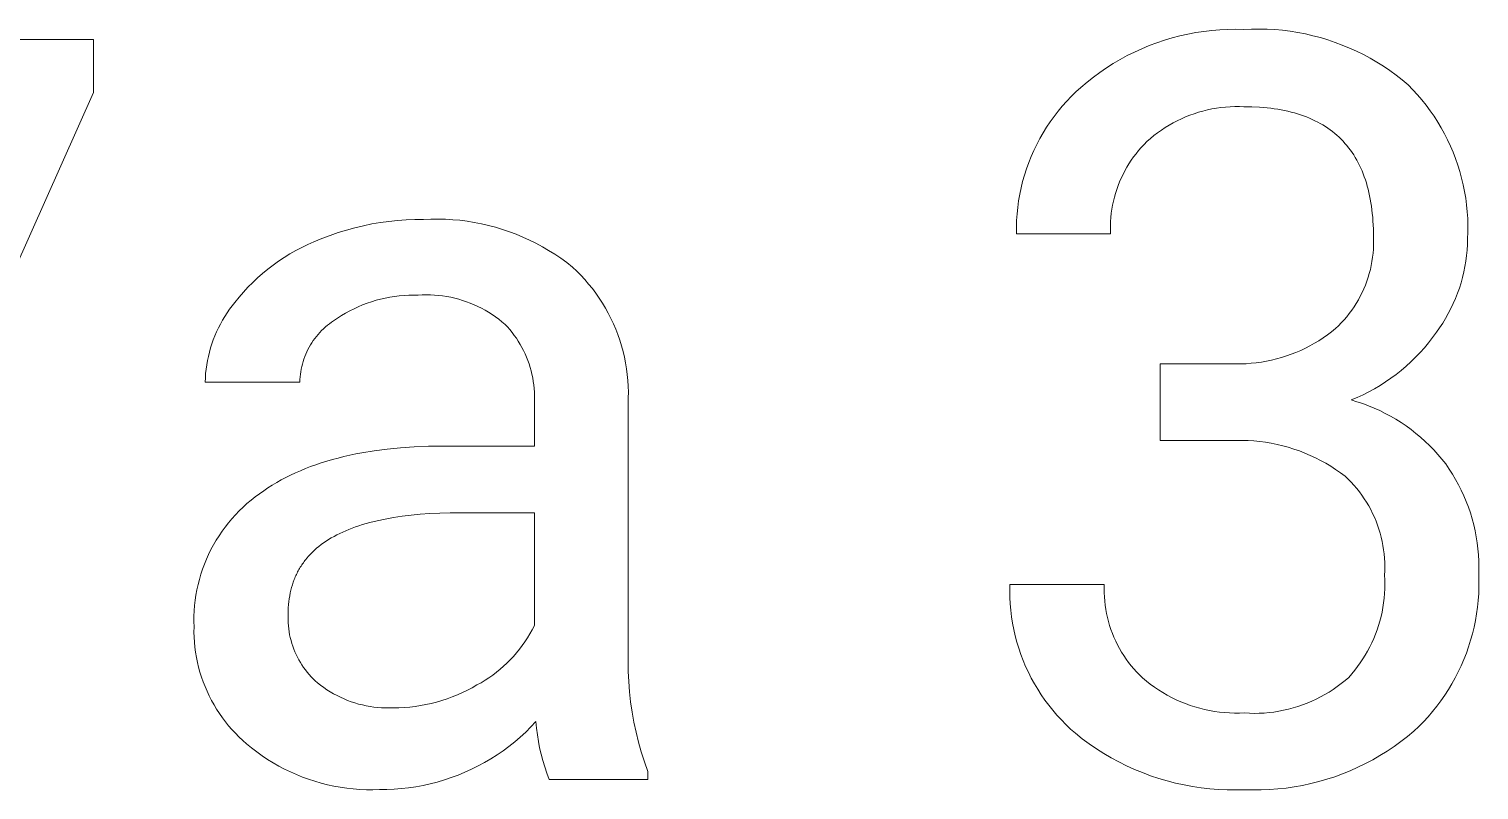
# Model space of a CAD drawing. Header units: millimetres. Extents: x -658 to 2773, y 81 to 2478.
# Drawn here: x 1941.4 to 2005.1, y 352 to 385.4 of the extents above; entities that cross this region are included whole.
import ezdxf

# ---------------------------------------------------------------- set-up
doc = ezdxf.new("R2010")
doc.units = ezdxf.units.MM
doc.header["$MEASUREMENT"] = 0
doc.layers.add('Domyślny', color=7, linetype='Continuous', true_color=0x000000)

msp = doc.modelspace()

# ---------------------------------------------------------------- linework, layer by layer
at = {"layer": 'Domyślny', "color": 18, "lineweight": 15, "true_color": 0x000000}
for p, q in [((1992.609, 385.291), (1992.959, 385.344)), ((1992.959, 385.344), (1993.311, 385.386)), ((1993.311, 385.386), (1993.664, 385.415)), ((1993.664, 385.415), (1994.017, 385.432)), ((1994.017, 385.432), (1994.371, 385.436)), ((1994.371, 385.436), (1994.725, 385.429)), ((1994.725, 385.429), (1995.064, 385.444)), ((1995.064, 385.444), (1995.403, 385.447)), ((1995.403, 385.447), (1995.742, 385.44)), ((1995.742, 385.44), (1996.081, 385.42)), ((1996.081, 385.42), (1996.419, 385.39)), ((1996.419, 385.39), (1996.755, 385.348)), ((1996.755, 385.348), (1997.09, 385.295)), ((1922.235, 384.982), (1944.191, 384.982)), ((1944.191, 384.982), (1944.191, 382.663)), ((1990.24, 384.584), (1990.567, 384.72)), ((1990.567, 384.72), (1990.899, 384.844)), ((1990.899, 384.844), (1991.234, 384.957)), ((1991.234, 384.957), (1991.574, 385.058)), ((1991.574, 385.058), (1991.916, 385.148)), ((1991.916, 385.148), (1992.262, 385.225)), ((1992.262, 385.225), (1992.609, 385.291)), ((1997.09, 385.295), (1997.423, 385.23)), ((1997.423, 385.23), (1997.754, 385.155)), ((1997.754, 385.155), (1998.082, 385.068)), ((1998.082, 385.068), (1998.407, 384.971)), ((1998.407, 384.971), (1998.728, 384.862)), ((1998.728, 384.862), (1999.045, 384.743)), ((1999.045, 384.743), (1999.359, 384.613)), ((1988.985, 383.931), (1989.29, 384.11)), ((1989.29, 384.11), (1989.602, 384.279)), ((1989.602, 384.279), (1989.918, 384.437)), ((1989.918, 384.437), (1990.24, 384.584)), ((1999.359, 384.613), (1999.667, 384.473)), ((1999.667, 384.473), (1999.971, 384.322)), ((1999.971, 384.322), (2000.27, 384.162)), ((2000.27, 384.162), (2000.563, 383.991)), ((1988.11, 383.331), (1988.395, 383.541)), ((1988.395, 383.541), (1988.687, 383.741)), ((1988.687, 383.741), (1988.985, 383.931)), ((2000.563, 383.991), (2000.85, 383.81)), ((2000.85, 383.81), (2001.131, 383.621)), ((2001.131, 383.621), (2001.406, 383.421)), ((1987.348, 382.687), (1987.563, 382.881)), ((1987.563, 382.881), (1987.832, 383.111)), ((1987.832, 383.111), (1988.11, 383.331)), ((2001.406, 383.421), (2001.673, 383.213)), ((2001.673, 383.213), (2001.934, 382.996)), ((2001.934, 382.996), (2002.143, 382.782)), ((1944.191, 382.663), (1930.734, 352.493)), ((1986.747, 382.059), (1986.94, 382.275)), ((1986.94, 382.275), (1987.141, 382.484)), ((1987.141, 382.484), (1987.348, 382.687)), ((2002.143, 382.782), (2002.345, 382.562)), ((2002.345, 382.562), (2002.539, 382.335)), ((2002.539, 382.335), (2002.726, 382.101)), ((1986.215, 381.372), (1986.384, 381.607)), ((1986.384, 381.607), (1986.562, 381.836)), ((1986.562, 381.836), (1986.747, 382.059)), ((1992.16, 381.586), (1991.975, 381.505)), ((1992.347, 381.66), (1992.16, 381.586)), ((1992.538, 381.729), (1992.347, 381.66)), ((1992.73, 381.79), (1992.538, 381.729)), ((1992.924, 381.846), (1992.73, 381.79)), ((1993.12, 381.894), (1992.924, 381.846)), ((1993.318, 381.936), (1993.12, 381.894)), ((1993.517, 381.971), (1993.318, 381.936)), ((1993.717, 381.999), (1993.517, 381.971)), ((1993.918, 382.02), (1993.717, 381.999)), ((1994.12, 382.034), (1993.918, 382.02)), ((1994.321, 382.042), (1994.12, 382.034)), ((1994.523, 382.042), (1994.321, 382.042)), ((1994.725, 382.036), (1994.523, 382.042)), ((1995.075, 382.03), (1994.725, 382.036)), ((1995.414, 382.014), (1995.075, 382.03)), ((1995.58, 382.001), (1995.414, 382.014)), ((1995.742, 381.986), (1995.58, 382.001)), ((1995.902, 381.968), (1995.742, 381.986)), ((1996.059, 381.947), (1995.902, 381.968)), ((1996.213, 381.923), (1996.059, 381.947)), ((1996.364, 381.897), (1996.213, 381.923)), ((1996.513, 381.868), (1996.364, 381.897)), ((1996.659, 381.836), (1996.513, 381.868)), ((1996.802, 381.801), (1996.659, 381.836)), ((1996.942, 381.764), (1996.802, 381.801)), ((1997.08, 381.723), (1996.942, 381.764)), ((1997.214, 381.68), (1997.08, 381.723)), ((1997.346, 381.634), (1997.214, 381.68)), ((1997.475, 381.585), (1997.346, 381.634)), ((1997.602, 381.534), (1997.475, 381.585)), ((1997.725, 381.48), (1997.602, 381.534)), ((2002.726, 382.101), (2002.904, 381.862)), ((2002.904, 381.862), (2003.075, 381.616)), ((2003.075, 381.616), (2003.237, 381.365)), ((1985.757, 380.634), (1985.901, 380.885)), ((1985.901, 380.885), (1986.053, 381.132)), ((1986.053, 381.132), (1986.215, 381.372)), ((1990.933, 380.89), (1990.772, 380.767)), ((1991.097, 381.007), (1990.933, 380.89)), ((1991.266, 381.118), (1991.097, 381.007)), ((1991.438, 381.224), (1991.266, 381.118)), ((1991.614, 381.323), (1991.438, 381.224)), ((1991.793, 381.417), (1991.614, 381.323)), ((1991.975, 381.505), (1991.793, 381.417)), ((1997.846, 381.423), (1997.725, 381.48)), ((1997.964, 381.363), (1997.846, 381.423)), ((1998.08, 381.3), (1997.964, 381.363)), ((1998.192, 381.235), (1998.08, 381.3)), ((1998.302, 381.167), (1998.192, 381.235)), ((1998.409, 381.096), (1998.302, 381.167)), ((1998.513, 381.022), (1998.409, 381.096)), ((1998.614, 380.945), (1998.513, 381.022)), ((1998.713, 380.866), (1998.614, 380.945)), ((2003.237, 381.365), (2003.39, 381.108)), ((2003.39, 381.108), (2003.535, 380.847)), ((1985.495, 380.117), (1985.622, 380.378)), ((1985.622, 380.378), (1985.757, 380.634)), ((1990.216, 380.247), (1990.098, 380.111)), ((1990.338, 380.378), (1990.216, 380.247)), ((1990.464, 380.505), (1990.338, 380.378)), ((1990.616, 380.639), (1990.464, 380.505)), ((1990.772, 380.767), (1990.616, 380.639)), ((1998.809, 380.784), (1998.713, 380.866)), ((1998.902, 380.699), (1998.809, 380.784)), ((1998.992, 380.611), (1998.902, 380.699)), ((1999.08, 380.52), (1998.992, 380.611)), ((1999.164, 380.427), (1999.08, 380.52)), ((1999.246, 380.331), (1999.164, 380.427)), ((1999.325, 380.232), (1999.246, 380.331)), ((2003.535, 380.847), (2003.67, 380.58)), ((2003.67, 380.58), (2003.797, 380.309)), ((2003.797, 380.309), (2003.914, 380.034)), ((1985.271, 379.583), (1985.379, 379.852)), ((1985.379, 379.852), (1985.495, 380.117)), ((1989.774, 379.683), (1989.676, 379.533)), ((1989.878, 379.829), (1989.774, 379.683)), ((1989.986, 379.972), (1989.878, 379.829)), ((1990.098, 380.111), (1989.986, 379.972)), ((1999.402, 380.13), (1999.325, 380.232)), ((1999.475, 380.026), (1999.402, 380.13)), ((1999.546, 379.918), (1999.475, 380.026)), ((1999.614, 379.808), (1999.546, 379.918)), ((1999.68, 379.695), (1999.614, 379.808)), ((1999.742, 379.579), (1999.68, 379.695)), ((2003.914, 380.034), (2004.022, 379.756)), ((2004.022, 379.756), (2004.12, 379.473)), ((1985.005, 378.755), (1985.084, 379.034)), ((1985.084, 379.034), (1985.173, 379.31)), ((1985.173, 379.31), (1985.271, 379.583)), ((1989.413, 379.064), (1989.336, 378.902)), ((1989.495, 379.223), (1989.413, 379.064)), ((1989.583, 379.379), (1989.495, 379.223)), ((1989.676, 379.533), (1989.583, 379.379)), ((1999.802, 379.461), (1999.742, 379.579)), ((1999.859, 379.34), (1999.802, 379.461)), ((1999.913, 379.215), (1999.859, 379.34)), ((1999.964, 379.089), (1999.913, 379.215)), ((2000.013, 378.959), (1999.964, 379.089)), ((2004.12, 379.473), (2004.209, 379.188)), ((2004.209, 379.188), (2004.288, 378.9)), ((1984.876, 378.19), (1984.936, 378.474)), ((1984.936, 378.474), (1985.005, 378.755)), ((1989.138, 378.402), (1989.084, 378.232)), ((1989.199, 378.571), (1989.138, 378.402)), ((1989.265, 378.738), (1989.199, 378.571)), ((1989.336, 378.902), (1989.265, 378.738)), ((2000.059, 378.826), (2000.013, 378.959)), ((2000.102, 378.691), (2000.059, 378.826)), ((2000.142, 378.553), (2000.102, 378.691)), ((2000.18, 378.412), (2000.142, 378.553)), ((2000.214, 378.268), (2000.18, 378.412)), ((2004.288, 378.9), (2004.357, 378.609)), ((2004.357, 378.609), (2004.416, 378.316)), ((1984.787, 377.618), (1984.827, 377.905)), ((1984.827, 377.905), (1984.876, 378.19)), ((1988.955, 377.71), (1988.924, 377.533)), ((1988.992, 377.885), (1988.955, 377.71)), ((1989.035, 378.059), (1988.992, 377.885)), ((1989.084, 378.232), (1989.035, 378.059)), ((2000.246, 378.122), (2000.214, 378.268)), ((2000.275, 377.972), (2000.246, 378.122)), ((2000.302, 377.82), (2000.275, 377.972)), ((2000.325, 377.665), (2000.302, 377.82)), ((2004.416, 378.316), (2004.465, 378.021)), ((2004.465, 378.021), (2004.505, 377.725)), ((2004.505, 377.725), (2004.534, 377.427)), ((1957.55, 377.042), (1957.93, 377.069)), ((1957.93, 377.069), (1958.311, 377.084)), ((1958.311, 377.084), (1958.693, 377.086)), ((1958.693, 377.086), (1959.011, 377.1)), ((1959.011, 377.1), (1959.331, 377.103)), ((1959.331, 377.103), (1959.649, 377.095)), ((1959.649, 377.095), (1959.968, 377.077)), ((1959.968, 377.077), (1960.286, 377.048)), ((1984.738, 377.041), (1984.758, 377.33)), ((1984.758, 377.33), (1984.787, 377.618)), ((1988.88, 377.177), (1988.867, 376.999)), ((1988.899, 377.356), (1988.88, 377.177)), ((1988.924, 377.533), (1988.899, 377.356)), ((2000.346, 377.507), (2000.325, 377.665)), ((2000.364, 377.347), (2000.346, 377.507)), ((2000.38, 377.183), (2000.364, 377.347)), ((2000.392, 377.017), (2000.38, 377.183)), ((2004.534, 377.427), (2004.553, 377.129)), ((2004.553, 377.129), (2004.562, 376.83)), ((1954.58, 376.386), (1954.941, 376.51)), ((1954.941, 376.51), (1955.305, 376.622)), ((1955.305, 376.622), (1955.673, 376.723)), ((1955.673, 376.723), (1956.044, 376.811)), ((1956.044, 376.811), (1956.417, 376.887)), ((1956.417, 376.887), (1956.793, 376.951)), ((1956.793, 376.951), (1957.171, 377.003)), ((1957.171, 377.003), (1957.55, 377.042)), ((1960.286, 377.048), (1960.602, 377.008)), ((1960.602, 377.008), (1960.917, 376.958)), ((1960.917, 376.958), (1961.231, 376.897)), ((1961.231, 376.897), (1961.542, 376.826)), ((1961.542, 376.826), (1961.85, 376.744)), ((1961.85, 376.744), (1962.155, 376.652)), ((1962.155, 376.652), (1962.458, 376.55)), ((1962.458, 376.55), (1962.756, 376.437)), ((1962.756, 376.437), (1963.051, 376.315)), ((1984.729, 376.751), (1984.738, 377.041)), ((1984.73, 376.461), (1984.729, 376.751)), ((1988.865, 376.461), (1984.73, 376.461)), ((1988.861, 376.82), (1988.86, 376.64)), ((1988.86, 376.64), (1988.865, 376.461)), ((1988.867, 376.999), (1988.861, 376.82)), ((2000.409, 376.676), (2000.392, 377.017)), ((2000.414, 376.324), (2000.409, 376.676)), ((2004.561, 376.531), (2004.55, 376.233)), ((2004.562, 376.83), (2004.561, 376.531)), ((1953.075, 375.721), (1953.336, 375.857)), ((1953.336, 375.857), (1953.602, 375.985)), ((1953.602, 375.985), (1953.872, 376.104)), ((1953.872, 376.104), (1954.224, 376.251)), ((1954.224, 376.251), (1954.58, 376.386)), ((1963.051, 376.315), (1963.341, 376.182)), ((1963.341, 376.182), (1963.627, 376.041)), ((1963.627, 376.041), (1963.908, 375.889)), ((1963.908, 375.889), (1964.183, 375.728)), ((2000.41, 375.784), (2000.417, 375.964)), ((2000.419, 376.144), (2000.414, 376.324)), ((2000.417, 375.964), (2000.419, 376.144)), ((2004.543, 375.989), (2004.528, 375.745)), ((2004.55, 376.233), (2004.543, 375.989)), ((1952.081, 375.086), (1952.321, 375.257)), ((1952.321, 375.257), (1952.567, 375.42)), ((1952.567, 375.42), (1952.818, 375.575)), ((1952.818, 375.575), (1953.075, 375.721)), ((1964.183, 375.728), (1964.453, 375.558)), ((1964.453, 375.558), (1964.718, 375.38)), ((1964.718, 375.38), (1964.976, 375.192)), ((1964.976, 375.192), (1965.227, 374.996)), ((2000.316, 375.07), (2000.348, 375.247)), ((2000.348, 375.247), (2000.375, 375.425)), ((2000.375, 375.425), (2000.395, 375.604)), ((2000.395, 375.604), (2000.41, 375.784)), ((2004.472, 375.26), (2004.432, 375.019)), ((2004.504, 375.502), (2004.472, 375.26)), ((2004.528, 375.745), (2004.504, 375.502)), ((1951.184, 374.322), (1951.398, 374.524)), ((1951.398, 374.524), (1951.619, 374.719)), ((1951.619, 374.719), (1951.847, 374.907)), ((1951.847, 374.907), (1952.081, 375.086)), ((1965.227, 374.996), (1965.415, 374.819)), ((1965.415, 374.819), (1965.597, 374.636)), ((1965.597, 374.636), (1965.772, 374.447)), ((2000.123, 374.376), (2000.18, 374.547)), ((2000.18, 374.547), (2000.232, 374.719)), ((2000.232, 374.719), (2000.277, 374.894)), ((2000.277, 374.894), (2000.316, 375.07)), ((2004.326, 374.542), (2004.261, 374.307)), ((2004.383, 374.78), (2004.326, 374.542)), ((2004.432, 375.019), (2004.383, 374.78)), ((1950.584, 373.672), (1950.776, 373.895)), ((1950.776, 373.895), (1950.976, 374.112)), ((1950.976, 374.112), (1951.184, 374.322)), ((1965.772, 374.447), (1965.941, 374.252)), ((1965.941, 374.252), (1966.103, 374.052)), ((1966.103, 374.052), (1966.258, 373.846)), ((1999.836, 373.715), (1999.917, 373.876)), ((1999.917, 373.876), (1999.991, 374.04)), ((1999.991, 374.04), (2000.06, 374.207)), ((2000.06, 374.207), (2000.123, 374.376)), ((2004.187, 374.074), (2004.106, 373.844)), ((2004.261, 374.307), (2004.187, 374.074)), ((1950.167, 373.141), (1950.28, 373.293)), ((1950.28, 373.293), (1950.399, 373.442)), ((1950.399, 373.442), (1950.584, 373.672)), ((1955.823, 373.255), (1955.634, 373.169)), ((1956.014, 373.335), (1955.823, 373.255)), ((1956.209, 373.409), (1956.014, 373.335)), ((1956.406, 373.476), (1956.209, 373.409)), ((1956.604, 373.536), (1956.406, 373.476)), ((1956.805, 373.589), (1956.604, 373.536)), ((1957.008, 373.635), (1956.805, 373.589)), ((1957.212, 373.674), (1957.008, 373.635)), ((1957.417, 373.706), (1957.212, 373.674)), ((1957.623, 373.732), (1957.417, 373.706)), ((1957.83, 373.75), (1957.623, 373.732)), ((1958.037, 373.761), (1957.83, 373.75)), ((1958.245, 373.765), (1958.037, 373.761)), ((1958.453, 373.762), (1958.245, 373.765)), ((1958.632, 373.772), (1958.453, 373.762)), ((1958.812, 373.776), (1958.632, 373.772)), ((1958.991, 373.773), (1958.812, 373.776)), ((1959.171, 373.765), (1958.991, 373.773)), ((1959.35, 373.75), (1959.171, 373.765)), ((1959.528, 373.729), (1959.35, 373.75)), ((1959.706, 373.702), (1959.528, 373.729)), ((1959.882, 373.669), (1959.706, 373.702)), ((1960.058, 373.63), (1959.882, 373.669)), ((1960.232, 373.585), (1960.058, 373.63)), ((1960.404, 373.534), (1960.232, 373.585)), ((1960.574, 373.476), (1960.404, 373.534)), ((1960.742, 373.413), (1960.574, 373.476)), ((1960.908, 373.345), (1960.742, 373.413)), ((1961.072, 373.27), (1960.908, 373.345)), ((1961.233, 373.19), (1961.072, 373.27)), ((1966.258, 373.846), (1966.405, 373.634)), ((1966.405, 373.634), (1966.546, 373.418)), ((1966.546, 373.418), (1966.679, 373.197)), ((1999.461, 373.101), (1999.563, 373.249)), ((1999.563, 373.249), (1999.659, 373.401)), ((1999.659, 373.401), (1999.751, 373.557)), ((1999.751, 373.557), (1999.836, 373.715)), ((2003.919, 373.393), (2003.814, 373.172)), ((2004.016, 373.617), (2003.919, 373.393)), ((2004.106, 373.844), (2004.016, 373.617)), ((1949.765, 372.496), (1949.857, 372.663)), ((1949.857, 372.663), (1949.955, 372.826)), ((1949.955, 372.826), (1950.058, 372.985)), ((1950.058, 372.985), (1950.167, 373.141)), ((1954.74, 372.642), (1954.646, 372.578)), ((1954.911, 372.76), (1954.74, 372.642)), ((1955.087, 372.871), (1954.911, 372.76)), ((1955.266, 372.977), (1955.087, 372.871)), ((1955.448, 373.076), (1955.266, 372.977)), ((1955.634, 373.169), (1955.448, 373.076)), ((1961.391, 373.105), (1961.233, 373.19)), ((1961.546, 373.014), (1961.391, 373.105)), ((1961.697, 372.918), (1961.546, 373.014)), ((1961.846, 372.816), (1961.697, 372.918)), ((1961.99, 372.71), (1961.846, 372.816)), ((1962.131, 372.599), (1961.99, 372.71)), ((1966.679, 373.197), (1966.804, 372.972)), ((1966.804, 372.972), (1966.921, 372.742)), ((1966.921, 372.742), (1967.031, 372.509)), ((1999.003, 372.544), (1999.125, 372.677)), ((1999.125, 372.677), (1999.242, 372.815)), ((1999.242, 372.815), (1999.354, 372.956)), ((1999.354, 372.956), (1999.461, 373.101)), ((2003.582, 372.743), (2003.455, 372.535)), ((2003.702, 372.956), (2003.582, 372.743)), ((2003.814, 373.172), (2003.702, 372.956)), ((1949.453, 371.804), (1949.522, 371.981)), ((1949.522, 371.981), (1949.598, 372.155)), ((1949.598, 372.155), (1949.678, 372.327)), ((1949.678, 372.327), (1949.765, 372.496)), ((1954.055, 372.041), (1953.981, 371.953)), ((1954.131, 372.126), (1954.055, 372.041)), ((1954.21, 372.209), (1954.131, 372.126)), ((1954.292, 372.288), (1954.21, 372.209)), ((1954.376, 372.365), (1954.292, 372.288)), ((1954.464, 372.439), (1954.376, 372.365)), ((1954.553, 372.51), (1954.464, 372.439)), ((1954.646, 372.578), (1954.553, 372.51)), ((1962.268, 372.482), (1962.131, 372.599)), ((1962.376, 372.367), (1962.268, 372.482)), ((1962.48, 372.248), (1962.376, 372.367)), ((1962.579, 372.125), (1962.48, 372.248)), ((1962.674, 371.999), (1962.579, 372.125)), ((1962.765, 371.87), (1962.674, 371.999)), ((1967.031, 372.509), (1967.132, 372.272)), ((1967.132, 372.272), (1967.225, 372.031)), ((1967.225, 372.031), (1967.31, 371.788)), ((1998.204, 371.887), (1998.389, 372.016)), ((1998.389, 372.016), (1998.57, 372.151)), ((1998.57, 372.151), (1998.746, 372.292)), ((1998.746, 372.292), (1998.877, 372.416)), ((1998.877, 372.416), (1999.003, 372.544)), ((2003.179, 372.132), (2003.012, 371.9)), ((2003.32, 372.331), (2003.179, 372.132)), ((2003.455, 372.535), (2003.32, 372.331)), ((1949.281, 371.261), (1949.332, 371.444)), ((1949.332, 371.444), (1949.39, 371.625)), ((1949.39, 371.625), (1949.453, 371.804)), ((1953.61, 371.377), (1953.56, 371.274)), ((1953.664, 371.478), (1953.61, 371.377)), ((1953.72, 371.577), (1953.664, 371.478)), ((1953.781, 371.675), (1953.72, 371.577)), ((1953.844, 371.77), (1953.781, 371.675)), ((1953.911, 371.862), (1953.844, 371.77)), ((1953.981, 371.953), (1953.911, 371.862)), ((1962.852, 371.738), (1962.765, 371.87)), ((1962.934, 371.603), (1962.852, 371.738)), ((1963.011, 371.466), (1962.934, 371.603)), ((1963.084, 371.326), (1963.011, 371.466)), ((1967.31, 371.788), (1967.386, 371.542)), ((1967.386, 371.542), (1967.454, 371.293)), ((1997.011, 371.25), (1997.218, 371.34)), ((1997.218, 371.34), (1997.422, 371.436)), ((1997.422, 371.436), (1997.623, 371.539)), ((1997.623, 371.539), (1997.821, 371.648)), ((1997.821, 371.648), (1998.014, 371.764)), ((1998.014, 371.764), (1998.204, 371.887)), ((2002.654, 371.456), (2002.464, 371.243)), ((2002.837, 371.675), (2002.654, 371.456)), ((2003.012, 371.9), (2002.837, 371.675)), ((1949.138, 370.515), (1949.164, 370.703)), ((1949.164, 370.703), (1949.197, 370.89)), ((1949.197, 370.89), (1949.236, 371.076)), ((1949.236, 371.076), (1949.281, 371.261)), ((1953.366, 370.737), (1953.338, 370.626)), ((1953.397, 370.847), (1953.366, 370.737)), ((1953.432, 370.956), (1953.397, 370.847)), ((1953.471, 371.064), (1953.432, 370.956)), ((1953.514, 371.17), (1953.471, 371.064)), ((1953.56, 371.274), (1953.514, 371.17)), ((1963.151, 371.183), (1963.084, 371.326)), ((1963.214, 371.038), (1963.151, 371.183)), ((1963.272, 370.891), (1963.214, 371.038)), ((1963.325, 370.743), (1963.272, 370.891)), ((1963.372, 370.592), (1963.325, 370.743)), ((1967.454, 371.293), (1967.514, 371.042)), ((1967.514, 371.042), (1967.564, 370.789)), ((1967.564, 370.789), (1967.606, 370.535)), ((1991.047, 370.749), (1994.143, 370.749)), ((1991.047, 367.379), (1991.047, 370.749)), ((1994.143, 370.749), (1994.368, 370.743)), ((1994.368, 370.743), (1994.594, 370.745)), ((1994.594, 370.745), (1994.82, 370.753)), ((1994.82, 370.753), (1995.045, 370.77)), ((1995.045, 370.77), (1995.269, 370.794)), ((1995.269, 370.794), (1995.493, 370.825)), ((1995.493, 370.825), (1995.715, 370.864)), ((1995.715, 370.864), (1995.936, 370.91)), ((1995.936, 370.91), (1996.155, 370.964)), ((1996.155, 370.964), (1996.373, 371.025)), ((1996.373, 371.025), (1996.588, 371.093)), ((1996.588, 371.093), (1996.801, 371.168)), ((1996.801, 371.168), (1997.011, 371.25)), ((2002.063, 370.837), (2001.852, 370.645)), ((2002.267, 371.037), (2002.063, 370.837)), ((2002.464, 371.243), (2002.267, 371.037)), ((1949.097, 369.946), (1949.104, 370.136)), ((1949.104, 370.136), (1949.118, 370.326)), ((1949.118, 370.326), (1949.138, 370.515)), ((1953.259, 370.061), (1953.255, 369.946)), ((1953.267, 370.175), (1953.259, 370.061)), ((1953.279, 370.288), (1953.267, 370.175)), ((1953.295, 370.402), (1953.279, 370.288)), ((1953.315, 370.514), (1953.295, 370.402)), ((1953.338, 370.626), (1953.315, 370.514)), ((1963.415, 370.44), (1963.372, 370.592)), ((1963.452, 370.287), (1963.415, 370.44)), ((1963.484, 370.132), (1963.452, 370.287)), ((1963.511, 369.977), (1963.484, 370.132)), ((1967.606, 370.535), (1967.639, 370.279)), ((1967.639, 370.279), (1967.663, 370.022)), ((2001.182, 370.114), (2000.947, 369.952)), ((2001.411, 370.283), (2001.182, 370.114)), ((2001.635, 370.46), (2001.411, 370.283)), ((2001.852, 370.645), (2001.635, 370.46)), ((1953.255, 369.946), (1949.097, 369.946)), ((1963.532, 369.82), (1963.511, 369.977)), ((1963.549, 369.663), (1963.532, 369.82)), ((1963.559, 369.506), (1963.549, 369.663)), ((1963.565, 369.348), (1963.559, 369.506)), ((1967.663, 370.022), (1967.679, 369.765)), ((1967.679, 369.765), (1967.685, 369.507)), ((1967.685, 369.507), (1967.683, 369.249)), ((2000.21, 369.518), (1999.955, 369.39)), ((2000.46, 369.654), (2000.21, 369.518)), ((2000.706, 369.799), (2000.46, 369.654)), ((2000.947, 369.952), (2000.706, 369.799)), ((1963.559, 369.032), (1963.565, 369.19)), ((1963.559, 367.136), (1963.559, 369.032)), ((1963.565, 369.19), (1963.565, 369.348)), ((1967.683, 369.249), (1967.683, 358.146)), ((1999.695, 369.271), (1999.432, 369.161)), ((1999.432, 369.161), (1999.69, 369.085)), ((1999.69, 369.085), (1999.945, 369)), ((1999.955, 369.39), (1999.695, 369.271)), ((1999.945, 369), (2000.196, 368.906)), ((2000.196, 368.906), (2000.445, 368.804)), ((2000.445, 368.804), (2000.69, 368.693)), ((2000.69, 368.693), (2000.931, 368.574)), ((2000.931, 368.574), (2001.168, 368.447)), ((2001.168, 368.447), (2001.4, 368.312)), ((2001.4, 368.312), (2001.628, 368.169)), ((2001.628, 368.169), (2001.851, 368.019)), ((2001.851, 368.019), (2002.068, 367.861)), ((2002.068, 367.861), (2002.28, 367.695)), ((2002.28, 367.695), (2002.486, 367.523)), ((2002.486, 367.523), (2002.686, 367.344)), ((1955.977, 366.842), (1956.526, 366.932)), ((1956.526, 366.932), (1957.093, 367.005)), ((1957.093, 367.005), (1957.677, 367.063)), ((1957.677, 367.063), (1958.28, 367.103)), ((1958.28, 367.103), (1958.9, 367.128)), ((1958.9, 367.128), (1959.538, 367.136)), ((1959.538, 367.136), (1963.559, 367.136)), ((1994.143, 367.379), (1991.047, 367.379)), ((1994.399, 367.388), (1994.143, 367.379)), ((1994.655, 367.389), (1994.399, 367.388)), ((1994.91, 367.381), (1994.655, 367.389)), ((1995.166, 367.364), (1994.91, 367.381)), ((1995.421, 367.338), (1995.166, 367.364)), ((1995.674, 367.304), (1995.421, 367.338)), ((1995.927, 367.262), (1995.674, 367.304)), ((1996.178, 367.211), (1995.927, 367.262)), ((1996.427, 367.151), (1996.178, 367.211)), ((1996.673, 367.083), (1996.427, 367.151)), ((1996.918, 367.007), (1996.673, 367.083)), ((1997.159, 366.923), (1996.918, 367.007)), ((1997.398, 366.831), (1997.159, 366.923)), ((2002.686, 367.344), (2002.88, 367.158)), ((2002.88, 367.158), (2003.068, 366.965)), ((2003.068, 366.965), (2003.249, 366.767)), ((1953.503, 366.148), (1953.73, 366.236)), ((1953.73, 366.236), (1953.961, 366.319)), ((1953.961, 366.319), (1954.197, 366.399)), ((1954.197, 366.399), (1954.438, 366.475)), ((1954.438, 366.475), (1954.683, 366.546)), ((1954.683, 366.546), (1954.933, 366.613)), ((1954.933, 366.613), (1955.187, 366.677)), ((1955.187, 366.677), (1955.446, 366.736)), ((1955.446, 366.736), (1955.709, 366.791)), ((1955.709, 366.791), (1955.977, 366.842)), ((1997.634, 366.73), (1997.398, 366.831)), ((1997.866, 366.622), (1997.634, 366.73)), ((1998.094, 366.506), (1997.866, 366.622)), ((1998.318, 366.382), (1998.094, 366.506)), ((1998.538, 366.251), (1998.318, 366.382)), ((1998.753, 366.113), (1998.538, 366.251)), ((2003.249, 366.767), (2003.423, 366.562)), ((2003.423, 366.562), (2003.59, 366.351)), ((2003.59, 366.351), (2003.742, 366.13)), ((1952.237, 365.535), (1952.436, 365.648)), ((1952.436, 365.648), (1952.64, 365.756)), ((1952.64, 365.756), (1952.849, 365.86)), ((1952.849, 365.86), (1953.062, 365.96)), ((1953.062, 365.96), (1953.28, 366.056)), ((1953.28, 366.056), (1953.503, 366.148)), ((1998.964, 365.967), (1998.753, 366.113)), ((1999.169, 365.814), (1998.964, 365.967)), ((1999.303, 365.686), (1999.169, 365.814)), ((1999.433, 365.553), (1999.303, 365.686)), ((2003.742, 366.13), (2003.887, 365.904)), ((2003.887, 365.904), (2004.024, 365.673)), ((2004.024, 365.673), (2004.152, 365.437)), ((1951.295, 364.907), (1951.484, 365.046)), ((1951.484, 365.046), (1951.666, 365.174)), ((1951.666, 365.174), (1951.851, 365.299)), ((1951.851, 365.299), (1952.042, 365.419)), ((1952.042, 365.419), (1952.237, 365.535)), ((1999.559, 365.416), (1999.433, 365.553)), ((1999.679, 365.274), (1999.559, 365.416)), ((1999.795, 365.128), (1999.679, 365.274)), ((1999.905, 364.979), (1999.795, 365.128)), ((2000.01, 364.826), (1999.905, 364.979)), ((2004.152, 365.437), (2004.273, 365.197)), ((2004.273, 365.197), (2004.385, 364.953)), ((1950.589, 364.291), (1950.758, 364.454)), ((1950.758, 364.454), (1950.931, 364.611)), ((1950.931, 364.611), (1951.111, 364.762)), ((1951.111, 364.762), (1951.295, 364.907)), ((2000.11, 364.669), (2000.01, 364.826)), ((2000.205, 364.509), (2000.11, 364.669)), ((2000.294, 364.346), (2000.205, 364.509)), ((2000.378, 364.18), (2000.294, 364.346)), ((2004.385, 364.953), (2004.489, 364.705)), ((2004.489, 364.705), (2004.584, 364.454)), ((2004.584, 364.454), (2004.67, 364.2)), ((1949.974, 363.584), (1950.119, 363.769)), ((1950.119, 363.769), (1950.269, 363.948)), ((1950.269, 363.948), (1950.426, 364.123)), ((1950.426, 364.123), (1950.589, 364.291)), ((1956.006, 363.688), (1955.852, 363.64)), ((1956.163, 363.735), (1956.006, 363.688)), ((1956.325, 363.779), (1956.163, 363.735)), ((1956.658, 363.861), (1956.325, 363.779)), ((1957.006, 363.935), (1956.658, 363.861)), ((1957.369, 364), (1957.006, 363.935)), ((1957.747, 364.056), (1957.369, 364)), ((1958.14, 364.104), (1957.747, 364.056)), ((1958.547, 364.142), (1958.14, 364.104)), ((1958.97, 364.173), (1958.547, 364.142)), ((1959.407, 364.194), (1958.97, 364.173)), ((1959.859, 364.207), (1959.407, 364.194)), ((1960.326, 364.212), (1959.859, 364.207)), ((1963.559, 364.212), (1960.326, 364.212)), ((1963.559, 359.254), (1963.559, 364.212)), ((2000.456, 364.011), (2000.378, 364.18)), ((2000.527, 363.84), (2000.456, 364.011)), ((2000.594, 363.666), (2000.527, 363.84)), ((2004.67, 364.2), (2004.748, 363.943)), ((2004.748, 363.943), (2004.817, 363.683)), ((2004.817, 363.683), (2004.877, 363.421)), ((1949.58, 363.002), (1949.705, 363.201)), ((1949.705, 363.201), (1949.836, 363.395)), ((1949.836, 363.395), (1949.974, 363.584)), ((1954.636, 363.103), (1954.519, 363.033)), ((1954.756, 363.172), (1954.636, 363.103)), ((1954.88, 363.238), (1954.756, 363.172)), ((1955.008, 363.302), (1954.88, 363.238)), ((1955.139, 363.363), (1955.008, 363.302)), ((1955.275, 363.423), (1955.139, 363.363)), ((1955.413, 363.48), (1955.275, 363.423)), ((1955.556, 363.536), (1955.413, 363.48)), ((1955.702, 363.589), (1955.556, 363.536)), ((1955.852, 363.64), (1955.702, 363.589)), ((2000.654, 363.49), (2000.594, 363.666)), ((2000.708, 363.312), (2000.654, 363.49)), ((2000.756, 363.133), (2000.708, 363.312)), ((2000.797, 362.952), (2000.756, 363.133)), ((2004.877, 363.421), (2004.928, 363.158)), ((2004.928, 363.158), (2004.97, 362.893)), ((1949.248, 362.383), (1949.352, 362.593)), ((1949.352, 362.593), (1949.462, 362.8)), ((1949.462, 362.8), (1949.58, 363.002)), ((1953.807, 362.479), (1953.72, 362.391)), ((1953.897, 362.565), (1953.807, 362.479)), ((1953.992, 362.648), (1953.897, 362.565)), ((1954.09, 362.73), (1953.992, 362.648)), ((1954.192, 362.809), (1954.09, 362.73)), ((1954.297, 362.886), (1954.192, 362.809)), ((1954.406, 362.96), (1954.297, 362.886)), ((1954.519, 363.033), (1954.406, 362.96)), ((2000.833, 362.769), (2000.797, 362.952)), ((2000.862, 362.586), (2000.833, 362.769)), ((2000.885, 362.401), (2000.862, 362.586)), ((2004.97, 362.893), (2005.002, 362.626)), ((2005.002, 362.626), (2005.026, 362.358)), ((1948.982, 361.732), (1949.063, 361.952)), ((1949.063, 361.952), (1949.152, 362.169)), ((1949.152, 362.169), (1949.248, 362.383)), ((1953.276, 361.818), (1953.245, 361.767)), ((1953.308, 361.869), (1953.276, 361.818)), ((1953.34, 361.919), (1953.308, 361.869)), ((1953.374, 361.969), (1953.34, 361.919)), ((1953.409, 362.018), (1953.374, 361.969)), ((1953.444, 362.067), (1953.409, 362.018)), ((1953.481, 362.115), (1953.444, 362.067)), ((1953.518, 362.162), (1953.481, 362.115)), ((1953.557, 362.209), (1953.518, 362.162)), ((1953.636, 362.301), (1953.557, 362.209)), ((1953.72, 362.391), (1953.636, 362.301)), ((2000.902, 362.216), (2000.885, 362.401)), ((2000.912, 362.031), (2000.902, 362.216)), ((2000.917, 361.845), (2000.912, 362.031)), ((2000.914, 361.659), (2000.917, 361.845)), ((2005.026, 362.358), (2005.04, 362.09)), ((2005.04, 362.09), (2005.045, 361.822)), ((2005.045, 361.822), (2005.041, 361.553)), ((1948.784, 361.057), (1948.842, 361.285)), ((1948.842, 361.285), (1948.908, 361.509)), ((1948.908, 361.509), (1948.982, 361.732)), ((1952.965, 361.167), (1952.926, 361.051)), ((1953.007, 361.281), (1952.965, 361.167)), ((1953.03, 361.337), (1953.007, 361.281)), ((1953.054, 361.393), (1953.03, 361.337)), ((1953.078, 361.448), (1953.054, 361.393)), ((1953.104, 361.502), (1953.078, 361.448)), ((1953.13, 361.556), (1953.104, 361.502)), ((1953.157, 361.61), (1953.13, 361.556)), ((1953.185, 361.663), (1953.157, 361.61)), ((1953.215, 361.715), (1953.185, 361.663)), ((1953.245, 361.767), (1953.215, 361.715)), ((2000.906, 361.473), (2000.914, 361.659)), ((2000.915, 361.27), (2000.906, 361.473)), ((2000.918, 361.066), (2000.915, 361.27)), ((2005.041, 361.553), (2005.05, 361.256)), ((2005.05, 361.256), (2005.049, 360.958)), ((1948.657, 360.366), (1948.692, 360.598)), ((1948.692, 360.598), (1948.734, 360.829)), ((1948.734, 360.829), (1948.784, 361.057)), ((1952.808, 360.564), (1952.787, 360.437)), ((1952.832, 360.689), (1952.808, 360.564)), ((1952.859, 360.811), (1952.832, 360.689)), ((1952.891, 360.932), (1952.859, 360.811)), ((1952.926, 361.051), (1952.891, 360.932)), ((1984.439, 360.778), (1984.444, 361.062)), ((1984.444, 360.494), (1984.439, 360.778)), ((1984.444, 361.062), (1988.591, 361.062)), ((1988.591, 361.062), (1988.586, 360.879)), ((1988.586, 360.879), (1988.588, 360.696)), ((1988.588, 360.696), (1988.595, 360.514)), ((1988.595, 360.514), (1988.609, 360.331)), ((2000.886, 360.456), (2000.904, 360.659)), ((2000.904, 360.659), (2000.914, 360.863)), ((2000.914, 360.863), (2000.918, 361.066)), ((2005.038, 360.66), (2005.018, 360.363)), ((2005.049, 360.958), (2005.038, 360.66)), ((1948.602, 359.665), (1948.612, 359.899)), ((1948.612, 359.899), (1948.631, 360.133)), ((1948.631, 360.133), (1948.657, 360.366)), ((1952.743, 359.906), (1952.741, 359.768)), ((1952.748, 360.042), (1952.743, 359.906)), ((1952.758, 360.176), (1952.748, 360.042)), ((1952.771, 360.307), (1952.758, 360.176)), ((1952.787, 360.437), (1952.771, 360.307)), ((1984.459, 360.21), (1984.444, 360.494)), ((1984.483, 359.927), (1984.459, 360.21)), ((1984.518, 359.645), (1984.483, 359.927)), ((1988.609, 360.331), (1988.63, 360.15)), ((1988.63, 360.15), (1988.657, 359.969)), ((1988.657, 359.969), (1988.69, 359.789)), ((2000.793, 359.852), (2000.831, 360.053)), ((2000.831, 360.053), (2000.862, 360.254)), ((2000.862, 360.254), (2000.886, 360.456)), ((2004.987, 360.067), (2004.946, 359.772)), ((2005.018, 360.363), (2004.987, 360.067)), ((1948.6, 359.431), (1948.602, 359.665)), ((1948.606, 359.197), (1948.6, 359.431)), ((1952.741, 359.768), (1952.737, 359.637)), ((1952.737, 359.637), (1952.737, 359.506)), ((1952.737, 359.506), (1952.742, 359.375)), ((1952.742, 359.375), (1952.752, 359.244)), ((1952.752, 359.244), (1952.766, 359.114)), ((1963.465, 359.072), (1963.559, 359.254)), ((1984.562, 359.365), (1984.518, 359.645)), ((1984.616, 359.086), (1984.562, 359.365)), ((1988.69, 359.789), (1988.729, 359.61)), ((1988.729, 359.61), (1988.774, 359.433)), ((1988.774, 359.433), (1988.825, 359.257)), ((1988.825, 359.257), (1988.883, 359.084)), ((2000.575, 359.068), (2000.64, 359.261)), ((2000.64, 359.261), (2000.697, 359.456)), ((2000.697, 359.456), (2000.748, 359.654)), ((2000.748, 359.654), (2000.793, 359.852)), ((2004.895, 359.478), (2004.834, 359.186)), ((2004.946, 359.772), (2004.895, 359.478)), ((1948.604, 358.973), (1948.606, 359.197)), ((1948.611, 358.749), (1948.604, 358.973)), ((1948.625, 358.526), (1948.611, 358.749)), ((1952.766, 359.114), (1952.784, 358.984)), ((1952.784, 358.984), (1952.807, 358.855)), ((1952.807, 358.855), (1952.835, 358.727)), ((1952.835, 358.727), (1952.867, 358.6)), ((1952.867, 358.6), (1952.903, 358.475)), ((1963.145, 358.548), (1963.257, 358.719)), ((1963.257, 358.719), (1963.364, 358.894)), ((1963.364, 358.894), (1963.465, 359.072)), ((1984.679, 358.809), (1984.616, 359.086)), ((1984.752, 358.534), (1984.679, 358.809)), ((1988.883, 359.084), (1988.946, 358.912)), ((1988.946, 358.912), (1989.016, 358.743)), ((1989.016, 358.743), (1989.091, 358.576)), ((2000.344, 358.502), (2000.428, 358.688)), ((2000.428, 358.688), (2000.505, 358.877)), ((2000.505, 358.877), (2000.575, 359.068)), ((2004.684, 358.61), (2004.594, 358.326)), ((2004.764, 358.897), (2004.684, 358.61)), ((2004.834, 359.186), (2004.764, 358.897)), ((1948.647, 358.304), (1948.625, 358.526)), ((1948.676, 358.082), (1948.647, 358.304)), ((1948.713, 357.862), (1948.676, 358.082)), ((1952.903, 358.475), (1952.944, 358.35)), ((1952.944, 358.35), (1952.989, 358.227)), ((1952.989, 358.227), (1953.038, 358.106)), ((1953.038, 358.106), (1953.092, 357.986)), ((1953.092, 357.986), (1953.149, 357.868)), ((1962.638, 357.906), (1962.773, 358.06)), ((1962.773, 358.06), (1962.902, 358.219)), ((1962.902, 358.219), (1963.026, 358.381)), ((1963.026, 358.381), (1963.145, 358.548)), ((1967.683, 358.146), (1967.674, 357.696)), ((1984.834, 358.262), (1984.752, 358.534)), ((1984.926, 357.993), (1984.834, 358.262)), ((1985.027, 357.728), (1984.926, 357.993)), ((1989.091, 358.576), (1989.172, 358.412)), ((1989.172, 358.412), (1989.258, 358.251)), ((1989.258, 358.251), (1989.35, 358.093)), ((1989.35, 358.093), (1989.447, 357.938)), ((1999.95, 357.79), (2000.057, 357.963)), ((2000.057, 357.963), (2000.159, 358.139)), ((2000.159, 358.139), (2000.255, 358.319)), ((2000.255, 358.319), (2000.344, 358.502)), ((2004.494, 358.045), (2004.386, 357.768)), ((2004.594, 358.326), (2004.494, 358.045)), ((1948.758, 357.642), (1948.713, 357.862)), ((1948.81, 357.425), (1948.758, 357.642)), ((1948.869, 357.209), (1948.81, 357.425)), ((1953.149, 357.868), (1953.211, 357.753)), ((1953.211, 357.753), (1953.277, 357.64)), ((1953.277, 357.64), (1953.346, 357.529)), ((1953.346, 357.529), (1953.419, 357.42)), ((1953.419, 357.42), (1953.497, 357.314)), ((1953.497, 357.314), (1953.577, 357.211)), ((1961.89, 357.209), (1962.049, 357.338)), ((1962.049, 357.338), (1962.203, 357.472)), ((1962.203, 357.472), (1962.353, 357.612)), ((1962.353, 357.612), (1962.498, 357.757)), ((1962.498, 357.757), (1962.638, 357.906)), ((1967.674, 357.696), (1967.68, 357.247)), ((1985.137, 357.466), (1985.027, 357.728)), ((1985.256, 357.208), (1985.137, 357.466)), ((1989.447, 357.938), (1989.55, 357.787)), ((1989.55, 357.787), (1989.658, 357.639)), ((1989.658, 357.639), (1989.771, 357.495)), ((1989.771, 357.495), (1989.889, 357.355)), ((1989.889, 357.355), (1990.011, 357.219)), ((1999.594, 357.294), (1999.718, 357.455)), ((1999.718, 357.455), (1999.837, 357.62)), ((1999.837, 357.62), (1999.95, 357.79)), ((2004.268, 357.494), (2004.14, 357.225)), ((2004.386, 357.768), (2004.268, 357.494)), ((1948.936, 356.996), (1948.869, 357.209)), ((1949.01, 356.785), (1948.936, 356.996)), ((1949.091, 356.576), (1949.01, 356.785)), ((1953.577, 357.211), (1953.662, 357.111)), ((1953.662, 357.111), (1953.749, 357.013)), ((1953.749, 357.013), (1953.84, 356.919)), ((1953.84, 356.919), (1953.935, 356.828)), ((1953.935, 356.828), (1954.032, 356.74)), ((1954.032, 356.74), (1954.166, 356.635)), ((1961.035, 356.649), (1961.213, 356.749)), ((1961.213, 356.749), (1961.388, 356.856)), ((1961.388, 356.856), (1961.559, 356.968)), ((1961.559, 356.968), (1961.727, 357.086)), ((1961.727, 357.086), (1961.89, 357.209)), ((1967.68, 357.247), (1967.701, 356.798)), ((1967.701, 356.798), (1967.736, 356.35)), ((1985.383, 356.954), (1985.256, 357.208)), ((1985.52, 356.705), (1985.383, 356.954)), ((1985.665, 356.461), (1985.52, 356.705)), ((1990.011, 357.219), (1990.138, 357.088)), ((1990.138, 357.088), (1990.27, 356.961)), ((1990.27, 356.961), (1990.439, 356.819)), ((1990.439, 356.819), (1990.613, 356.683)), ((1990.613, 356.683), (1990.792, 356.554)), ((1998.824, 356.577), (1998.997, 356.707)), ((1998.997, 356.707), (1999.165, 356.842)), ((1999.165, 356.842), (1999.329, 356.984)), ((1999.329, 356.984), (1999.464, 357.137)), ((1999.464, 357.137), (1999.594, 357.294)), ((2003.859, 356.7), (2003.705, 356.445)), ((2004.004, 356.96), (2003.859, 356.7)), ((2004.14, 357.225), (2004.004, 356.96)), ((1949.179, 356.371), (1949.091, 356.576)), ((1949.275, 356.169), (1949.179, 356.371)), ((1949.377, 355.97), (1949.275, 356.169)), ((1954.166, 356.635), (1954.304, 356.535)), ((1954.304, 356.535), (1954.445, 356.439)), ((1954.445, 356.439), (1954.589, 356.349)), ((1954.589, 356.349), (1954.736, 356.263)), ((1954.736, 356.263), (1954.887, 356.183)), ((1954.887, 356.183), (1955.04, 356.107)), ((1955.04, 356.107), (1955.195, 356.038)), ((1959.495, 355.966), (1959.724, 356.041)), ((1959.724, 356.041), (1959.951, 356.124)), ((1959.951, 356.124), (1960.174, 356.214)), ((1960.174, 356.214), (1960.395, 356.312)), ((1960.395, 356.312), (1960.612, 356.417)), ((1960.612, 356.417), (1960.825, 356.53)), ((1960.825, 356.53), (1961.035, 356.649)), ((1967.736, 356.35), (1967.786, 355.903)), ((1985.819, 356.222), (1985.665, 356.461)), ((1985.98, 355.988), (1985.819, 356.222)), ((1990.792, 356.554), (1990.975, 356.43)), ((1990.975, 356.43), (1991.162, 356.314)), ((1991.162, 356.314), (1991.353, 356.203)), ((1991.353, 356.203), (1991.548, 356.1)), ((1991.548, 356.1), (1991.746, 356.003)), ((1997.897, 356.024), (1998.09, 356.122)), ((1998.09, 356.122), (1998.279, 356.226)), ((1998.279, 356.226), (1998.465, 356.337)), ((1998.465, 356.337), (1998.647, 356.454)), ((1998.647, 356.454), (1998.824, 356.577)), ((2003.543, 356.195), (2003.372, 355.951)), ((2003.705, 356.445), (2003.543, 356.195)), ((1949.486, 355.774), (1949.377, 355.97)), ((1949.601, 355.583), (1949.486, 355.774)), ((1949.723, 355.395), (1949.601, 355.583)), ((1955.195, 356.038), (1955.353, 355.973)), ((1955.353, 355.973), (1955.513, 355.914)), ((1955.513, 355.914), (1955.674, 355.861)), ((1955.674, 355.861), (1955.838, 355.813)), ((1955.838, 355.813), (1956.003, 355.771)), ((1956.003, 355.771), (1956.17, 355.735)), ((1956.17, 355.735), (1956.337, 355.704)), ((1956.337, 355.704), (1956.506, 355.679)), ((1956.506, 355.679), (1956.675, 355.661)), ((1956.675, 355.661), (1956.845, 355.648)), ((1956.845, 355.648), (1957.015, 355.64)), ((1957.015, 355.64), (1957.186, 355.639)), ((1957.186, 355.639), (1957.356, 355.644)), ((1957.356, 355.644), (1957.597, 355.647)), ((1957.597, 355.647), (1957.838, 355.659)), ((1957.838, 355.659), (1958.079, 355.679)), ((1958.079, 355.679), (1958.318, 355.707)), ((1958.318, 355.707), (1958.557, 355.743)), ((1958.557, 355.743), (1958.794, 355.787)), ((1958.794, 355.787), (1959.03, 355.839)), ((1959.03, 355.839), (1959.263, 355.898)), ((1959.263, 355.898), (1959.495, 355.966)), ((1967.786, 355.903), (1967.85, 355.459)), ((1967.85, 355.459), (1967.929, 355.016)), ((1986.15, 355.76), (1985.98, 355.988)), ((1986.327, 355.538), (1986.15, 355.76)), ((1986.512, 355.323), (1986.327, 355.538)), ((1991.746, 356.003), (1991.948, 355.913)), ((1991.948, 355.913), (1992.152, 355.831)), ((1992.152, 355.831), (1992.359, 355.755)), ((1992.359, 355.755), (1992.569, 355.687)), ((1992.569, 355.687), (1992.781, 355.626)), ((1992.781, 355.626), (1992.995, 355.573)), ((1992.995, 355.573), (1993.211, 355.527)), ((1993.211, 355.527), (1993.429, 355.489)), ((1993.429, 355.489), (1993.647, 355.458)), ((1993.647, 355.458), (1993.866, 355.435)), ((1993.866, 355.435), (1994.087, 355.419)), ((1994.087, 355.419), (1994.307, 355.411)), ((1994.307, 355.411), (1994.528, 355.411)), ((1994.528, 355.411), (1994.748, 355.419)), ((1994.748, 355.419), (1994.964, 355.407)), ((1994.964, 355.407), (1995.18, 355.403)), ((1995.18, 355.403), (1995.396, 355.406)), ((1995.396, 355.406), (1995.612, 355.417)), ((1995.612, 355.417), (1995.828, 355.436)), ((1995.828, 355.436), (1996.042, 355.462)), ((1996.042, 355.462), (1996.256, 355.495)), ((1996.256, 355.495), (1996.468, 355.536)), ((1996.468, 355.536), (1996.679, 355.584)), ((1996.679, 355.584), (1996.888, 355.639)), ((1996.888, 355.639), (1997.095, 355.702)), ((1997.095, 355.702), (1997.3, 355.772)), ((1997.3, 355.772), (1997.502, 355.849)), ((1997.502, 355.849), (1997.701, 355.933)), ((1997.701, 355.933), (1997.897, 356.024)), ((2003.007, 355.481), (2002.812, 355.255)), ((2003.194, 355.713), (2003.007, 355.481)), ((2003.372, 355.951), (2003.194, 355.713)), ((1949.851, 355.212), (1949.723, 355.395)), ((1949.986, 355.034), (1949.851, 355.212)), ((1950.126, 354.86), (1949.986, 355.034)), ((1950.273, 354.691), (1950.126, 354.86)), ((1963.406, 354.805), (1963.176, 354.58)), ((1963.628, 355.038), (1963.406, 354.805)), ((1963.653, 354.749), (1963.628, 355.038)), ((1967.929, 355.016), (1968.023, 354.577)), ((1986.704, 355.114), (1986.512, 355.323)), ((1986.904, 354.911), (1986.704, 355.114)), ((1987.11, 354.716), (1986.904, 354.911)), ((2002.401, 354.824), (2002.185, 354.619)), ((2002.61, 355.036), (2002.401, 354.824)), ((2002.812, 355.255), (2002.61, 355.036)), ((1950.425, 354.527), (1950.273, 354.691)), ((1950.582, 354.368), (1950.425, 354.527)), ((1950.745, 354.215), (1950.582, 354.368)), ((1950.913, 354.067), (1950.745, 354.215)), ((1962.694, 354.155), (1962.442, 353.955)), ((1962.939, 354.363), (1962.694, 354.155)), ((1963.176, 354.58), (1962.939, 354.363)), ((1963.689, 354.461), (1963.653, 354.749)), ((1963.734, 354.174), (1963.689, 354.461)), ((1963.789, 353.889), (1963.734, 354.174)), ((1968.023, 354.577), (1968.131, 354.141)), ((1968.131, 354.141), (1968.253, 353.708)), ((1987.323, 354.528), (1987.11, 354.716)), ((1987.622, 354.291), (1987.323, 354.528)), ((1987.929, 354.065), (1987.622, 354.291)), ((2001.614, 354.161), (2001.317, 353.947)), ((2001.903, 354.385), (2001.614, 354.161)), ((2002.185, 354.619), (2001.903, 354.385)), ((1951.135, 353.885), (1950.913, 354.067)), ((1951.363, 353.71), (1951.135, 353.885)), ((1951.596, 353.542), (1951.363, 353.71)), ((1951.835, 353.383), (1951.596, 353.542)), ((1961.918, 353.582), (1961.647, 353.409)), ((1962.184, 353.764), (1961.918, 353.582)), ((1962.442, 353.955), (1962.184, 353.764)), ((1963.854, 353.607), (1963.789, 353.889)), ((1963.929, 353.326), (1963.854, 353.607)), ((1968.253, 353.708), (1968.39, 353.28)), ((1988.243, 353.85), (1987.929, 354.065)), ((1988.565, 353.646), (1988.243, 353.85)), ((1988.894, 353.453), (1988.565, 353.646)), ((2000.701, 353.549), (2000.384, 353.367)), ((2001.012, 353.743), (2000.701, 353.549)), ((2001.317, 353.947), (2001.012, 353.743)), ((1952.08, 353.232), (1951.835, 353.383)), ((1952.329, 353.09), (1952.08, 353.232)), ((1952.584, 352.956), (1952.329, 353.09)), ((1952.842, 352.831), (1952.584, 352.956)), ((1960.799, 352.95), (1960.506, 352.817)), ((1961.087, 353.093), (1960.799, 352.95)), ((1961.37, 353.246), (1961.087, 353.093)), ((1961.647, 353.409), (1961.37, 353.246)), ((1964.013, 353.048), (1963.929, 353.326)), ((1964.107, 352.774), (1964.013, 353.048)), ((1968.39, 353.28), (1968.54, 352.856)), ((1968.54, 352.856), (1968.54, 352.502)), ((1989.229, 353.272), (1988.894, 353.453)), ((1989.57, 353.102), (1989.229, 353.272)), ((1989.917, 352.945), (1989.57, 353.102)), ((1990.27, 352.799), (1989.917, 352.945)), ((1999.396, 352.886), (1999.056, 352.749)), ((1999.731, 353.035), (1999.396, 352.886)), ((2000.06, 353.195), (1999.731, 353.035)), ((2000.384, 353.367), (2000.06, 353.195)), ((1953.105, 352.714), (1952.842, 352.831)), ((1953.371, 352.607), (1953.105, 352.714)), ((1953.641, 352.509), (1953.371, 352.607)), ((1953.915, 352.42), (1953.641, 352.509)), ((1954.191, 352.34), (1953.915, 352.42)), ((1954.469, 352.27), (1954.191, 352.34)), ((1954.75, 352.21), (1954.469, 352.27)), ((1958.668, 352.24), (1958.352, 352.181)), ((1958.982, 352.309), (1958.668, 352.24)), ((1959.294, 352.389), (1958.982, 352.309)), ((1959.602, 352.48), (1959.294, 352.389)), ((1959.907, 352.582), (1959.602, 352.48)), ((1960.209, 352.694), (1959.907, 352.582)), ((1960.506, 352.817), (1960.209, 352.694)), ((1964.21, 352.502), (1964.107, 352.774)), ((1968.54, 352.502), (1964.21, 352.502)), ((1990.627, 352.666), (1990.27, 352.799)), ((1990.988, 352.545), (1990.627, 352.666)), ((1991.354, 352.437), (1990.988, 352.545)), ((1991.723, 352.342), (1991.354, 352.437)), ((1992.095, 352.259), (1991.723, 352.342)), ((1992.47, 352.19), (1992.095, 352.259)), ((1997.299, 352.241), (1996.938, 352.176)), ((1997.657, 352.318), (1997.299, 352.241)), ((1998.012, 352.408), (1997.657, 352.318)), ((1998.364, 352.51), (1998.012, 352.408)), ((1998.712, 352.623), (1998.364, 352.51)), ((1999.056, 352.749), (1998.712, 352.623)), ((1955.033, 352.159), (1954.75, 352.21)), ((1955.317, 352.117), (1955.033, 352.159)), ((1955.603, 352.086), (1955.317, 352.117)), ((1955.889, 352.064), (1955.603, 352.086)), ((1956.176, 352.052), (1955.889, 352.064)), ((1956.463, 352.049), (1956.176, 352.052)), ((1956.751, 352.057), (1956.463, 352.049)), ((1957.072, 352.059), (1956.751, 352.057)), ((1957.394, 352.073), (1957.072, 352.059)), ((1957.714, 352.098), (1957.394, 352.073)), ((1958.034, 352.134), (1957.714, 352.098)), ((1958.352, 352.181), (1958.034, 352.134)), ((1992.847, 352.133), (1992.47, 352.19)), ((1993.225, 352.09), (1992.847, 352.133)), ((1993.605, 352.06), (1993.225, 352.09)), ((1993.986, 352.043), (1993.605, 352.06)), ((1994.367, 352.039), (1993.986, 352.043)), ((1994.748, 352.049), (1994.367, 352.039)), ((1995.114, 352.039), (1994.748, 352.049)), ((1995.481, 352.041), (1995.114, 352.039)), ((1995.847, 352.056), (1995.481, 352.041)), ((1996.212, 352.084), (1995.847, 352.056)), ((1996.576, 352.124), (1996.212, 352.084)), ((1996.938, 352.176), (1996.576, 352.124))]:
    msp.add_line(p, q, dxfattribs=at)

doc.saveas('drawing.dxf')
